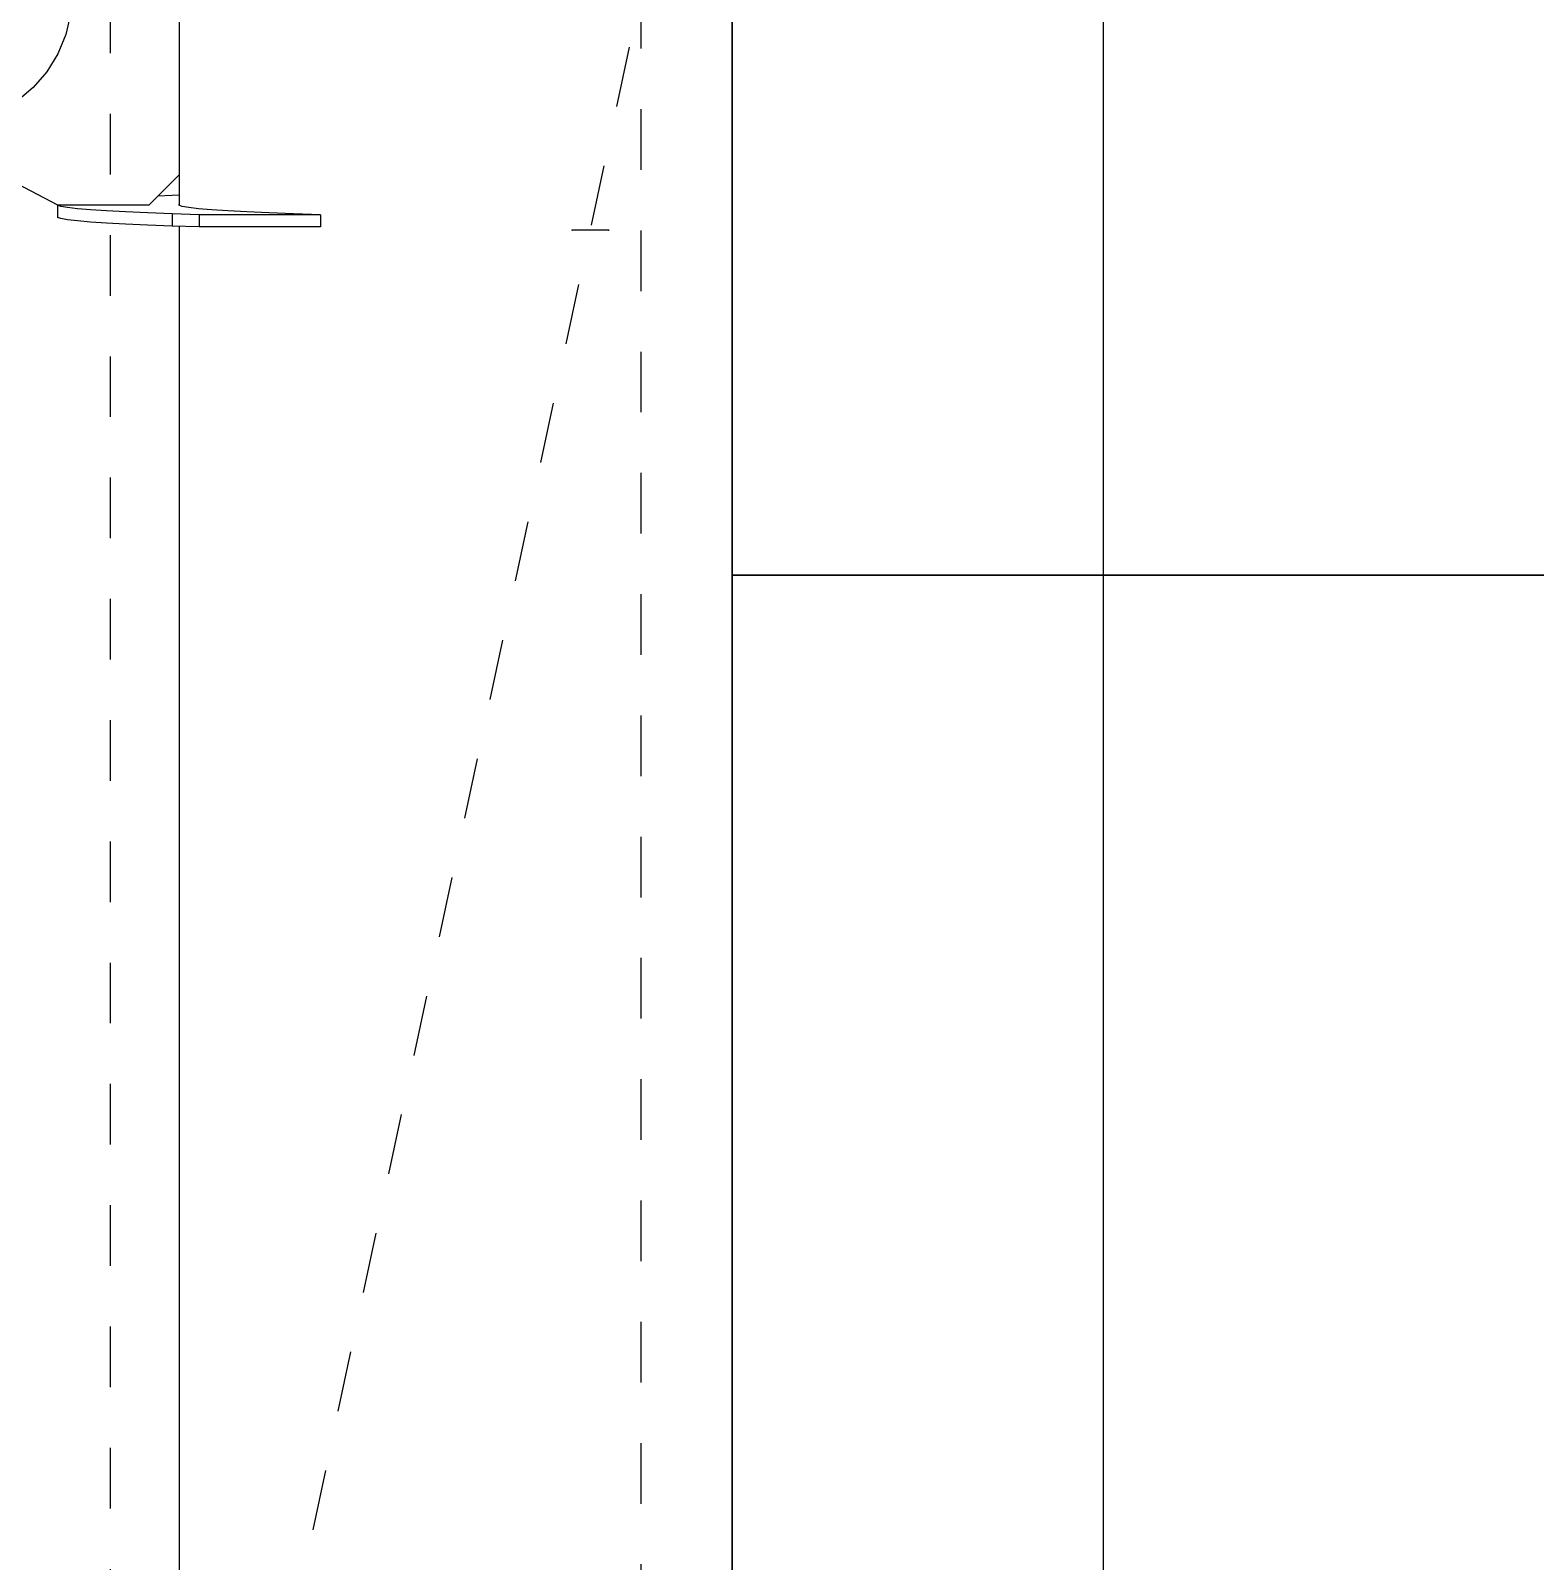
# Model space of a CAD drawing. Header units: millimetres. Extents: x 149919 to 150445, y 136651 to 136866.
# Drawn here: x 150264.507 to 150266.988, y 136747.788 to 136750.313 of the extents above; entities that cross this region are included whole.
import ezdxf

# ---------------------------------------------------------------- set-up
doc = ezdxf.new("R2010")
doc.units = ezdxf.units.MM
doc.header["$LTSCALE"] = 0.25
doc.linetypes.add('CENTER', pattern=[50.8, 31.75, -6.35, 6.35, -6.35])
doc.linetypes.add('XKITLINE00', pattern=[0])
doc.layers.add('Wall', color=7, linetype='Continuous')

# ---------------------------------------------------------------- blocks, each defined once
blk = doc.blocks.new('çatıı')
at = {"color": 8, "linetype": 'CENTER'}
for p, q in [((12370, 8951.04), (12370, 10620.27)), ((12282.5, 9590.27), (12282.5, 10410.27)), ((12282.5, 9590.27), (12370, 10000.27)), ((12364.62, 9961.1), (12358.65, 9961.09))]:
    blk.add_line(p, q, dxfattribs=at)
at = {"color": 8, "linetype": 'XKITLINE00'}
for p, q in [((12446.2, 10620.27), (12446.2, 8951.04)), ((12293.8, 10030.2), (12293.8, 9970.23)), ((12275.92, 9996.7), (12275.12, 9993.34)), ((12275.12, 9993.34), (12273.8, 9990.16)), ((12273.8, 9990.16), (12271.99, 9987.21)), ((12271.99, 9987.21), (12269.75, 9984.59)), ((12269.75, 9984.59), (12267.13, 9982.35)), ((12273.8, 9965.23), (12248.96, 9978.15)), ((12293.8, 9970.23), (12288.8, 9965.23)), ((12293.8, 9970.23), (12293.8, 9965.18)), ((12273.76, 9965.25), (12273.76, 9965.19)), ((12274.31, 9965), (12273.76, 9965.19)), ((12273.76, 9965.19), (12273.76, 9963.19)), ((12288.8, 9965.23), (12273.8, 9965.23)), ((12275.4, 9964.81), (12274.31, 9965)), ((12292.65, 9966.81), (12290.29, 9966.72)), ((12293.8, 9966.85), (12292.65, 9966.81)), ((12293.8, 9965.4), (12293.76, 9965.39)), ((12293.76, 9965.39), (12293.76, 9965.19)), ((12294.31, 9965), (12293.76, 9965.19)), ((12295.4, 9964.81), (12294.31, 9965)), ((12274.31, 9963), (12273.76, 9963.19)), ((12275.4, 9962.81), (12274.31, 9963)), ((12277.03, 9964.62), (12275.4, 9964.81)), ((12277.03, 9962.62), (12275.4, 9962.81)), ((12279.18, 9964.43), (12277.03, 9964.62)), ((12279.18, 9962.43), (12277.03, 9962.62)), ((12281.83, 9964.26), (12279.18, 9964.43)), ((12284.98, 9964.09), (12281.83, 9964.26)), ((12288.59, 9963.92), (12284.98, 9964.09)), ((12292.65, 9963.77), (12288.59, 9963.92)), ((12297.11, 9963.63), (12292.65, 9963.77)), ((12292.65, 9963.77), (12292.65, 9961.77)), ((12297.03, 9964.62), (12295.4, 9964.81)), ((12299.18, 9964.43), (12297.03, 9964.62)), ((12317.11, 9963.63), (12297.11, 9963.63)), ((12297.11, 9963.63), (12297.11, 9961.63)), ((12301.83, 9964.26), (12299.18, 9964.43)), ((12304.98, 9964.09), (12301.83, 9964.26)), ((12308.59, 9963.92), (12304.98, 9964.09)), ((12312.65, 9963.77), (12308.59, 9963.92)), ((12317.11, 9963.63), (12312.65, 9963.77)), ((12317.11, 9963.63), (12317.11, 9961.63)), ((12281.83, 9962.26), (12279.18, 9962.43)), ((12284.98, 9962.09), (12281.83, 9962.26)), ((12288.59, 9961.92), (12284.98, 9962.09)), ((12292.65, 9961.77), (12288.59, 9961.92)), ((12297.11, 9961.63), (12292.65, 9961.77)), ((12293.8, 9961.74), (12293.8, 9384.79)), ((12317.11, 9961.63), (12297.11, 9961.63))]:
    blk.add_line(p, q, dxfattribs=at)
for centre in [(12358.65, 9961.09), (12364.62, 9961.1)]:
    blk.add_circle(centre, 0.05, dxfattribs=at)

msp = doc.modelspace()

# ---------------------------------------------------------------- block references
at = {"xscale": 0.009999943142843078, "yscale": 0.009999943142843078, "zscale": 0.009999943142843078}
msp.add_blockref('çatıı', (150141.8141, 136650.3731), dxfattribs=at)

# ---------------------------------------------------------------- meshes
at = {"layer": 'Wall'}
mesh = msp.add_polyface(dxfattribs=at)
corners = [(150370.6634, 136778.7344), (150370.6634, 136778.7344, 0.2), (150370.6634, 136724.5744), (150370.6634, 136724.5744, 0.2), (150265.6634, 136724.5744), (150265.6634, 136724.5744, 0.2), (150265.6634, 136792.5744), (150265.6634, 136792.5744, 0.2), (150370.6634, 136792.5744), (150370.6634, 136792.5744, 0.2), (150370.6634, 136778.7344), (150370.6634, 136778.7344, 0.2)]
mesh.append_faces([[corners[k] for k in face] for face in [(0, 1, 3, 2), (2, 3, 5, 4), (4, 5, 7, 6), (6, 7, 9, 8), (8, 9, 11, 10)]], dxfattribs={"color": 7})
mesh = msp.add_polyface(dxfattribs=at)
corners = [(150265.6634, 136738.4144), (150265.6634, 136738.4144, 0.2), (150282.1634, 136738.4144), (150282.1634, 136738.4144, 0.2), (150282.1634, 136751.2619), (150282.1634, 136751.2619, 0.2), (150283.5634, 136752.5654), (150283.5634, 136752.5654, 0.2), (150284.6621, 136754.1313), (150284.6621, 136754.1313, 0.2), (150285.4109, 136755.8913), (150285.4109, 136755.8913, 0.2), (150285.7784, 136757.7688), (150285.7784, 136757.7688, 0.2), (150285.7459, 136759.6813), (150285.7459, 136759.6813, 0.2), (150285.3184, 136761.5457), (150285.3184, 136761.5457, 0.2), (150284.5109, 136763.2801), (150284.5109, 136763.2801, 0.2), (150283.3609, 136764.8088), (150283.3609, 136764.8088, 0.2), (150282.1634, 136765.8869), (150282.1634, 136765.8869, 0.2), (150282.1634, 136778.7344), (150282.1634, 136778.7344, 0.2), (150265.6634, 136778.7344), (150265.6634, 136778.7344, 0.2)]
mesh.append_faces([[corners[k] for k in face] for face in [(0, 1, 3, 2), (2, 3, 5, 4), (4, 5, 7, 6), (6, 7, 9, 8), (8, 9, 11, 10), (10, 11, 13, 12), (12, 13, 15, 14), (14, 15, 17, 16), (16, 17, 19, 18), (18, 19, 21, 20), (20, 21, 23, 22), (22, 23, 25, 24), (24, 25, 27, 26)]], dxfattribs={"color": 7})
mesh = msp.add_polyface(dxfattribs=at)
corners = [(150265.6634, 136749.4144), (150265.6634, 136749.4144, 0.2), (150271.1634, 136749.4144), (150271.1634, 136749.4144, 0.2), (150271.1634, 136767.7344), (150271.1634, 136767.7344, 0.2), (150265.6634, 136767.7344), (150265.6634, 136767.7344, 0.2)]
mesh.append_faces([[corners[k] for k in face] for face in [(0, 1, 3, 2), (2, 3, 5, 4), (4, 5, 7, 6)]], dxfattribs={"color": 7})

doc.saveas('drawing.dxf')
